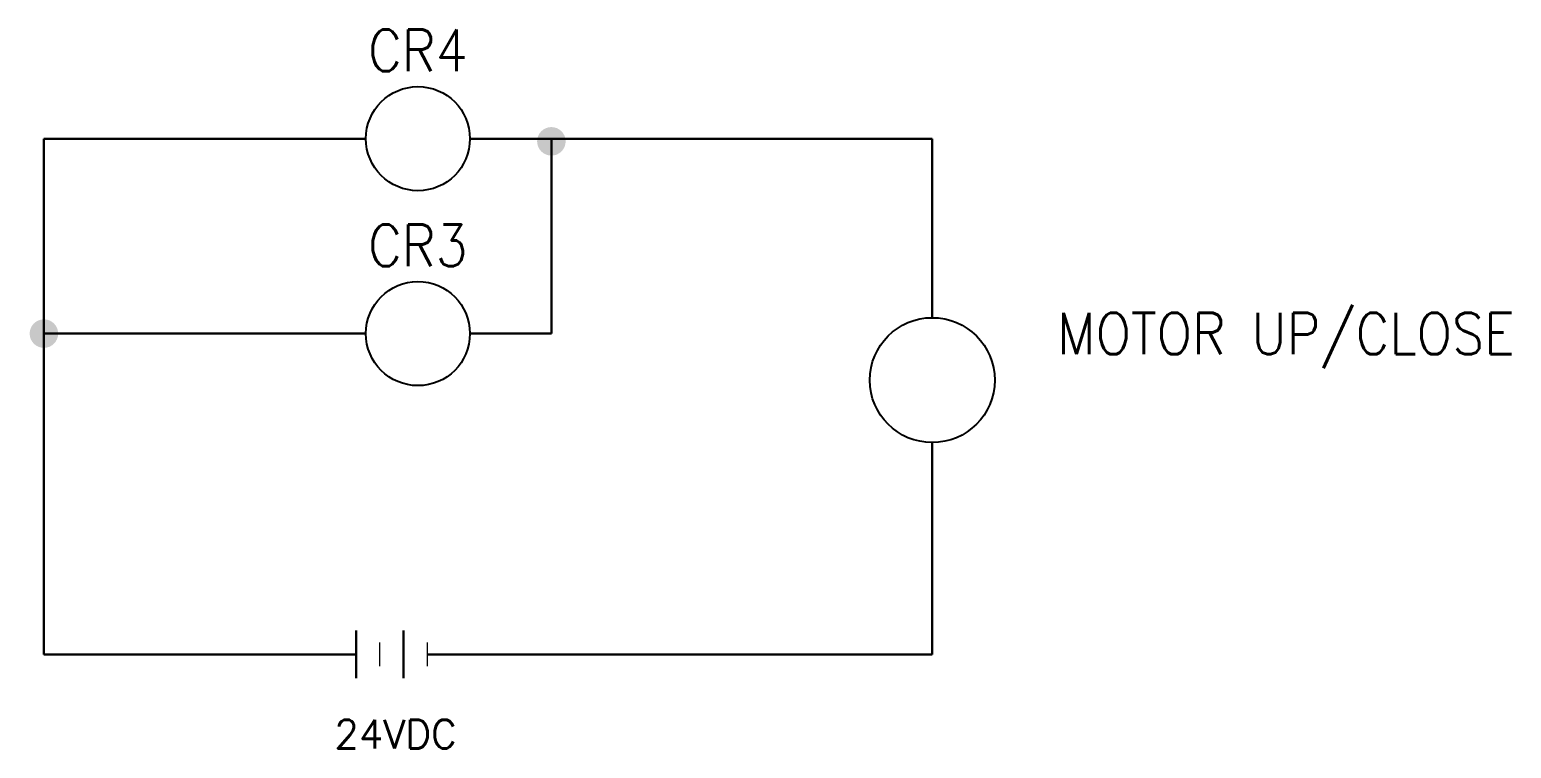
# Model space of a CAD drawing. Extents: x -221 to 865, y 200 to 912.
# Drawn here: x 709.3 to 865.1, y 836.4 to 911.9 of the extents above; entities that cross this region are included whole.
import ezdxf
from ezdxf.enums import TextEntityAlignment as Align

# ---------------------------------------------------------------- set-up
doc = ezdxf.new("R2010")
doc.units = 0
doc.header["$MEASUREMENT"] = 0
doc.layers.get('0').update_dxf_attribs({"linetype": 'CONTINUOUS'})
for name, color, linetype in [('MISC', 7, 'CONTINUOUS'), ('SYMS', 7, 'CONTINUOUS'), ('TAGS', 150, 'CONTINUOUS')]:
    doc.layers.add(name, color=color, linetype=linetype)
doc.styles.get("Standard").update_dxf_attribs({"font": 'txt', "bigfont": 'BIGFONT'})
doc.styles.add('WD', font='romans.shx')

# ---------------------------------------------------------------- blocks, each defined once
blk = doc.blocks.new('HCR1')
blk.add_circle((0, 0), 0.1562)
at = {"style": 'WD'}
for tag, width, p in [('INST', 0.7, (0.0055, 0.5282)), ('LOC', 0.7, (0.0055, 0.3586)), ('TAG1', 0.9, (0, 0.2024))]:
    blk.add_attdef(tag, text='', height=0.125, dxfattribs=dict(at, width=width)).set_placement(p, align=Align.CENTER)
at = {"style": 'WD', "flags": 9}
blk.add_attdef('FAMILY', text='', height=0.01, dxfattribs=at).set_placement((-0.0053, 0.1698), align=Align.CENTER)
at = {"style": 'WD'}
for tag, p, width in [('DESC1', (1.126, 0.0757), 0.9), ('DESC2', (1.126, -0.0806), 0.9), ('DESC3', (1.126, -0.2368), 0.9), ('XREFNO', (1.3591, -0.3931), 0.8), ('XREFNC', (1.3591, -0.5493), 0.8)]:
    blk.add_attdef(tag, p, '', height=0.125, dxfattribs=dict(at, width=width))
at = {"linetype": 'Continuous', "style": 'WD', "flags": 9}
blk.add_attdef('ASSYCODE', text='', height=0.01, dxfattribs=at).set_placement((0, 0.125), align=Align.CENTER)
at = {"linetype": 'Continuous', "style": 'WD', "flags": 1}
for tag, p in [('MFG', (0, 0.1404)), ('CAT', (0, 0.1593))]:
    blk.add_attdef(tag, text='', height=0.01, dxfattribs=at).set_placement(p, align=Align.MIDDLE)
at = {"style": 'WD', "flags": 1}
for tag, p in [('X4TERM01', (-0.1562, 0)), ('X1TERM02', (0.1562, 0))]:
    blk.add_attdef(tag, p, '', height=0.0125, dxfattribs=at)
at = {"linetype": 'Continuous', "style": 'WD'}
blk.add_attdef('TERM01', text='', height=0.125, dxfattribs=at).set_placement((-0.2, -0.0662), align=Align.TOP_RIGHT)
blk.add_attdef('TERM02', text='', height=0.125, dxfattribs=at).set_placement((0.2, -0.0662), align=Align.TOP_LEFT)
at = {"style": 'WD', "width": 0.8, "flags": 8}
for tag, p in [('NO', (1.126, -0.3931)), ('NC', (1.126, -0.5493))]:
    blk.add_attdef(tag, p, '', height=0.125, dxfattribs=at)
blk = doc.blocks.new('HMO13')
blk.add_circle((0, 0), 0.1875)
at = {"style": 'WD'}
for tag, p, width in [('INST', (0.3805, 0.4032), 0.7), ('LOC', (0.3805, 0.2336), 0.7), ('TAG1', (0.375, 0.0774), 0.9), ('DESC1', (0.376, -0.0789), 0.9), ('DESC2', (0.376, -0.2351), 0.9), ('DESC3', (0.376, -0.3914), 0.9), ('RATING3', (0.375, -0.5476), 0.8), ('RATING4', (0.375, -0.7039), 0.8), ('WDTAGALT', (0.375, -0.875), 0.7)]:
    blk.add_attdef(tag, p, '', height=0.125, dxfattribs=dict(at, width=width))
at = {"style": 'WD', "flags": 9}
blk.add_attdef('FAMILY', text='', height=0.01, dxfattribs=at).set_placement((-0.0053, 0.1698), align=Align.CENTER)
at = {"style": 'WD', "flags": 1}
for tag, p in [('X0TERM01', (-0.0938, 0.1624)), ('X4TERM02', (-0.1875, 0)), ('X0TERM04', (0.1326, -0.1326)), ('X0TERM03', (-0.0938, -0.1624))]:
    blk.add_attdef(tag, p, '', height=0.0125, dxfattribs=at)
at = {"linetype": 'Continuous', "style": 'WD', "flags": 9}
blk.add_attdef('ASSYCODE', text='', height=0.01, dxfattribs=at).set_placement((0, 0.125), align=Align.CENTER)
at = {"linetype": 'Continuous', "style": 'WD', "flags": 1}
for tag, p in [('MFG', (0, 0.1404)), ('CAT', (0, 0.1593))]:
    blk.add_attdef(tag, text='', height=0.01, dxfattribs=at).set_placement(p, align=Align.MIDDLE)
at = {"style": 'WD', "width": 0.8}
blk.add_attdef('RATING1', text='', height=0.1, dxfattribs=at).set_placement((0, 0), align=Align.CENTER)
blk.add_attdef('RATING2', text='', height=0.1, dxfattribs=at).set_placement((0, -0.0312), align=Align.TOP_CENTER)

msp = doc.modelspace()

# ---------------------------------------------------------------- hatches: boundary and pattern name
at = {"linetype": 'Continuous'}
h = msp.add_hatch(color=256, dxfattribs=at)
h.dxf.hatch_style = 1
h.paths.add_polyline_path([(764.15, 901.66), (764.15, 900.16), (765.65, 900.16, 0.414214)])
h.paths.add_polyline_path([(765.65, 900.16), (764.15, 900.16), (764.15, 898.66, 0.414214)])
h.paths.add_polyline_path([(764.15, 900.16), (764.15, 901.66, 0.414214), (762.65, 900.16, 0.414214), (764.15, 898.66)])
h = msp.add_hatch(color=256, dxfattribs=at)
h.dxf.hatch_style = 1
h.paths.add_polyline_path([(710.8, 881.46), (710.8, 879.96), (712.3, 879.96, 0.414214)])
h.paths.add_polyline_path([(712.3, 879.96), (710.8, 879.96), (710.8, 878.46, 0.414214)])
h.paths.add_polyline_path([(710.8, 879.96), (710.8, 881.46, 0.414214), (709.3, 879.96, 0.414214), (710.8, 878.46)])

# ---------------------------------------------------------------- linework, layer by layer
at = {"linetype": 'Continuous', "lineweight": 30}
for p, q in [((710.8, 900.44), (744.65, 900.44)), ((710.8, 900.44), (710.8, 846.25)), ((755.58, 900.44), (804.19, 900.44)), ((764.15, 879.96), (764.15, 900.44)), ((804.19, 900.44), (804.19, 881.63)), ((744.65, 879.96), (710.8, 879.96)), ((755.58, 879.96), (764.15, 879.96)), ((804.19, 868.51), (804.19, 846.25)), ((743.62, 843.75), (743.62, 848.75)), ((748.62, 843.75), (748.62, 848.75)), ((710.8, 846.25), (738.62, 846.25)), ((738.62, 846.25), (743.62, 846.25)), ((751.12, 846.25), (758.62, 846.25)), ((804.19, 846.25), (758.62, 846.25))]:
    msp.add_line(p, q, dxfattribs=at)
at = {"linetype": 'Continuous', "lineweight": 20}
for p, q in [((746.12, 845), (746.12, 847.5)), ((751.12, 845), (751.12, 847.5))]:
    msp.add_line(p, q, dxfattribs=at)

# ---------------------------------------------------------------- block references
at = {"layer": 'SYMS', "linetype": 'Continuous'}
ref = msp.add_blockref('HCR1', (750.12, 900.44), dxfattribs=dict(at, xscale=35, yscale=35, zscale=35))
ref.add_attrib('NC', 'NC', (789.53, 881.21), dxfattribs={"layer": 'MISC', "height": 4.375, "style": 'WD', "width": 0.8, "flags": 8})
ref.add_attrib('NO', 'NO', (789.53, 886.68), dxfattribs={"layer": 'MISC', "height": 4.375, "style": 'WD', "width": 0.8, "flags": 8})
ref.add_attrib('TAG1', 'CR4', dxfattribs={"layer": 'TAGS', "height": 4.375, "style": 'WD', "width": 0.9}).set_placement((750.12, 907.52), align=Align.CENTER)
ref = msp.add_blockref('HCR1', (750.12, 879.96), dxfattribs=dict(at, xscale=35, yscale=35, zscale=35))
ref.add_attrib('NC', 'NC', (789.53, 860.73), dxfattribs={"layer": 'MISC', "height": 4.375, "style": 'WD', "width": 0.8, "flags": 8})
ref.add_attrib('NO', 'NO', (789.53, 866.2), dxfattribs={"layer": 'MISC', "height": 4.375, "style": 'WD', "width": 0.8, "flags": 8})
ref.add_attrib('TAG1', 'CR3', dxfattribs={"layer": 'TAGS', "height": 4.375, "style": 'WD', "width": 0.9}).set_placement((750.12, 887.04), align=Align.CENTER)
ref = msp.add_blockref('HMO13', (804.19, 875.07), dxfattribs=dict(at, xscale=35, yscale=35, zscale=35))
ref.add_attrib('TAG1', 'MOTOR UP/CLOSE', (817.32, 877.78), dxfattribs={"layer": 'TAGS', "height": 4.375, "style": 'WD', "width": 0.9})

# ---------------------------------------------------------------- texts
at = {"linetype": 'Continuous'}
msp.add_text('24VDC', height=3, dxfattribs=at).set_placement((741.34, 836.38))

# ---------------------------------------------------------------- next in the draw order: wipeouts: each hides what was drawn before it
for points in [[(786.98, 892.81), (803.49, 892.46), (796.98, 879.11), (787.91, 880.1)], [(787.84, 871.97), (797.56, 870.91), (797.19, 859.28), (788.84, 860.03)]]:
    msp.add_wipeout(points, dxfattribs=at)

doc.saveas('drawing.dxf')
